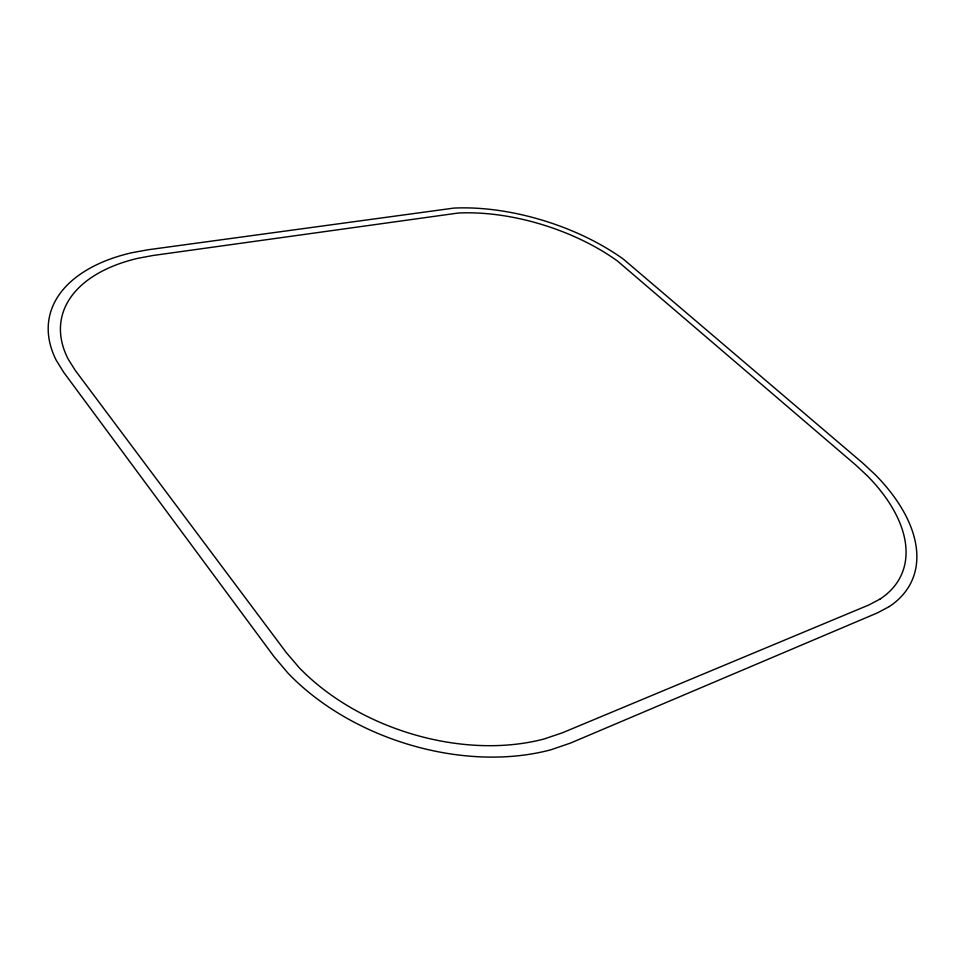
<?xml version="1.0" encoding="UTF-8"?>
<svg xmlns="http://www.w3.org/2000/svg" width="965" height="965" viewBox="0 0 965 965"><rect width="100%" height="100%" fill="white"/><g stroke="black" fill="none" stroke-linecap="round" stroke-linejoin="round"><path stroke-width="1.45" d="M889.368 606.527L877.547 612.835L570.653 743.014L551.268 749.672A207.161 138.827 18.2 0 1 288.065 673.22L274.193 656.839L63.823 372.49L56.235 360.271A181.167 101.53 11 0 1 131.626 252.77L147.898 249.79L453.912 208.09A155.305 78.02 17.6 0 1 623.366 259.139L862.855 463.176L875.098 474.539A179.104 99.371 24.4 0 1 889.368 606.527M879.911 599.156L868.729 605.031L562.378 732.809L544.139 738.961A193.724 129.732 18.2 0 1 299.307 667.804L286.219 652.485L75.415 370.62L68.201 359.161A169.442 94.908 11 0 1 137.766 258.331L153.121 255.472L458.218 213.036A145.281 72.954 17.6 0 1 617.419 260.984L855.907 465.166L867.451 475.926A167.524 92.893 24.4 0 1 879.911 599.156"/></g></svg>
